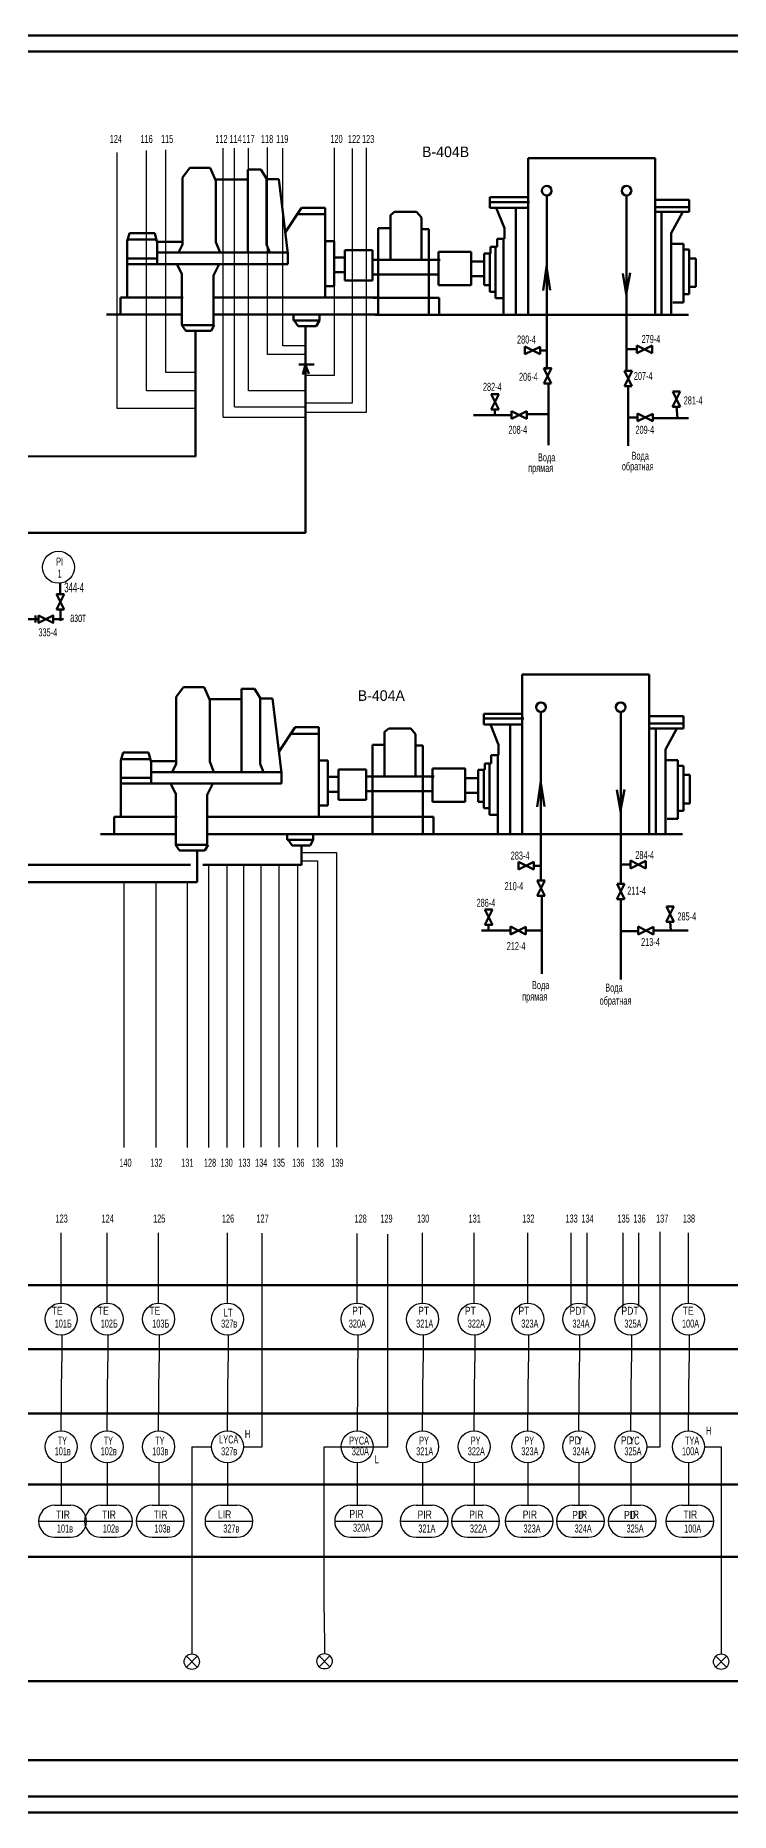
# Model space of a CAD drawing. Extents: x 0 to 3219, y 0 to 555.
# Drawn here: x 2021 to 2238, y 0 to 555 of the extents above; entities that cross this region are included whole.
import ezdxf

# ---------------------------------------------------------------- set-up
doc = ezdxf.new("R2010")
doc.units = 0
doc.header["$MEASUREMENT"] = 0
doc.layers.add('1', color=7, linetype='CONTINUOUS')
doc.layers.add('2', color=7, linetype='CONTINUOUS')
doc.layers.add('тру-ды', color=6, linetype='CONTINUOUS', lineweight=30)
doc.styles.get("Standard").update_dxf_attribs({"font": 'MDM_Win'})
doc.styles.add('стиль1', font='MDM_Win.shx', dxfattribs={"width": 0.5})

msp = doc.modelspace()

# ---------------------------------------------------------------- linework, layer by layer
at = {"layer": '1', "color": 0, "lineweight": 80}
for p, q in [((2173.51, 457.83), (2173.51, 455.43)), ((2178.31, 455.43), (2173.51, 457.83)), ((2173.51, 455.43), (2178.31, 457.78)), ((2178.31, 457.78), (2178.31, 455.43)), ((2208.55, 458.19), (2208.55, 455.79)), ((2213.35, 455.79), (2208.55, 458.19)), ((2208.55, 455.79), (2213.35, 458.14)), ((2213.35, 458.14), (2213.35, 455.79)), ((2179.43, 451.06), (2181.78, 446.26)), ((2181.83, 451.06), (2179.43, 451.06)), ((2179.43, 446.26), (2181.83, 451.06)), ((2204.63, 450.3), (2206.98, 445.5)), ((2207.03, 450.3), (2204.63, 450.3)), ((2204.63, 445.5), (2207.03, 450.3)), ((2181.78, 446.26), (2179.43, 446.26)), ((2206.98, 445.5), (2204.63, 445.5)), ((2165.39, 442.94), (2162.99, 438.14)), ((2163.04, 442.94), (2165.39, 442.94)), ((2165.39, 438.14), (2163.04, 442.94)), ((2222.12, 443.82), (2219.72, 439.02)), ((2219.72, 439.02), (2222.12, 439.02)), ((2219.77, 443.82), (2222.12, 443.82)), ((2222.12, 439.02), (2219.77, 443.82)), ((2162.99, 438.14), (2165.39, 438.14)), ((2169.32, 437.64), (2169.32, 435.24)), ((2174.12, 435.24), (2169.32, 437.64)), ((2169.32, 435.24), (2174.12, 437.6)), ((2174.12, 437.6), (2174.12, 435.24)), ((2208.77, 436.88), (2208.77, 434.48)), ((2213.57, 434.48), (2208.77, 436.88)), ((2208.77, 434.48), (2213.57, 436.83)), ((2213.57, 436.83), (2213.57, 434.48)), ((2027.11, 380.47), (2029.46, 375.66)), ((2029.51, 380.47), (2027.11, 380.47)), ((2027.11, 375.66), (2029.51, 380.47)), ((2029.46, 375.66), (2027.11, 375.66)), ((2171.52, 296.88), (2171.52, 294.48)), ((2176.32, 294.48), (2171.52, 296.88)), ((2171.52, 294.48), (2176.32, 296.83)), ((2176.32, 296.83), (2176.32, 294.48)), ((2206.56, 297.23), (2206.56, 294.83)), ((2211.36, 294.83), (2206.56, 297.23)), ((2206.56, 294.83), (2211.36, 297.19)), ((2211.36, 297.19), (2211.36, 294.83)), ((2179.76, 291.05), (2177.36, 286.25)), ((2177.41, 291.05), (2179.76, 291.05)), ((2179.76, 286.25), (2177.41, 291.05)), ((2204.7, 290.03), (2202.3, 285.23)), ((2202.35, 290.03), (2204.7, 290.03)), ((2204.7, 285.23), (2202.35, 290.03)), ((2177.36, 286.25), (2179.76, 286.25)), ((2202.3, 285.23), (2204.7, 285.23)), ((2163.4, 281.98), (2161, 277.18)), ((2161.04, 281.98), (2163.4, 281.98)), ((2163.4, 277.18), (2161.04, 281.98)), ((2220.13, 282.87), (2217.73, 278.07)), ((2217.73, 278.07), (2220.13, 278.07)), ((2217.78, 282.87), (2220.13, 282.87)), ((2220.13, 278.07), (2217.78, 282.87)), ((2161, 277.18), (2163.4, 277.18)), ((2169.03, 276.61), (2169.03, 274.21)), ((2173.83, 274.21), (2169.03, 276.61)), ((2169.03, 274.21), (2173.83, 276.56)), ((2173.83, 276.56), (2173.83, 274.21)), ((2208.99, 276.61), (2208.99, 274.21)), ((2213.79, 274.21), (2208.99, 276.61)), ((2208.99, 274.21), (2213.79, 276.56)), ((2213.79, 276.56), (2213.79, 274.21))]:
    msp.add_line(p, q, dxfattribs=at)
at = {"layer": '1', "lineweight": 30}
for p, q in [((2067.7, 48.69), (2071.09, 45.29)), ((2067.7, 45.29), (2071.09, 48.69)), ((2109.21, 48.79), (2112.6, 45.4)), ((2109.21, 45.4), (2112.6, 48.79)), ((2233.19, 48.69), (2236.59, 45.29)), ((2233.19, 45.29), (2236.59, 48.69))]:
    msp.add_line(p, q, dxfattribs=at)
at = {"layer": '1', "color": 0, "lineweight": 50}
msp.add_lwpolyline([(2021.43, 373.83), (2021.43, 371.56), (2026.06, 373.83), (2026.06, 371.52), (2021.43, 373.83)], dxfattribs=at)
at = {"layer": '1', "lineweight": 30}
for centre in [(2069.4, 46.99), (2110.9, 47.1), (2234.89, 46.99)]:
    msp.add_circle(centre, 2.4, dxfattribs=at)
at = {"layer": '2', "lineweight": 80}
for p, q in [((2477.32, 555), (0, 555)), ((2473.11, 550), (20, 550)), ((34.49, 164.47), (2402.37, 164.6)), ((34.49, 144.47), (2402.37, 144.6)), ((34.49, 124.47), (2272.23, 124.47)), ((34.49, 102.2), (2402.37, 102.33)), ((34.49, 79.69), (2272.23, 79.69)), ((34.76, 40.88), (3005.63, 40.88)), ((34.49, 16.2), (2272.23, 16.2)), ((0, 0), (2476.67, -0.12))]:
    msp.add_line(p, q, dxfattribs=at)
at = {"layer": '2', "lineweight": 30}
for p, q in [((2046.07, 438.51), (2046.07, 518.43)), ((2070.57, 438.51), (2046.07, 438.51)), ((2103.69, 299.77), (2113.31, 299.77)), ((2113.31, 299.77), (2114.66, 299.77)), ((2114.66, 299.77), (2114.66, 207.7)), ((2103.69, 297.19), (2107.33, 297.19)), ((2107.33, 297.19), (2108.68, 297.19)), ((2108.68, 297.19), (2108.68, 207.7)), ((2028.55, 159.02), (2028.55, 181)), ((2042.93, 159.02), (2042.93, 181)), ((2059.04, 159.02), (2059.04, 181)), ((2080.57, 159.02), (2080.57, 181)), ((2091.45, 114.13), (2091.45, 180.88)), ((2121.11, 159.02), (2121.11, 180.8)), ((2130.68, 114.13), (2130.68, 180.53)), ((2141.56, 159.02), (2141.56, 181)), ((2157.68, 159.02), (2157.68, 181)), ((2174.43, 159.02), (2174.43, 181)), ((2187.98, 158.48), (2187.98, 181)), ((2192.96, 158.03), (2192.96, 181)), ((2204.22, 158.48), (2204.22, 181)), ((2209.2, 158.03), (2209.2, 181)), ((2215.85, 114.13), (2215.85, 181.26)), ((2224.66, 159.02), (2224.66, 181)), ((2028.73, 149.04), (2028.73, 140.67)), ((2043.12, 149.04), (2043.12, 140.67)), ((2059.23, 149.04), (2059.23, 140.67)), ((2080.76, 149.04), (2080.76, 140.67)), ((2121.3, 149.04), (2121.11, 119.13)), ((2141.74, 149.04), (2141.74, 140.67)), ((2157.87, 149.04), (2157.87, 140.67)), ((2174.62, 149.04), (2174.62, 140.67)), ((2190.61, 149.04), (2190.61, 140.67)), ((2206.84, 149.04), (2206.84, 140.67)), ((2224.85, 149.04), (2224.85, 140.67)), ((2028.55, 119.13), (2028.73, 140.67)), ((2042.93, 119.13), (2043.12, 140.67)), ((2059.04, 119.13), (2059.23, 140.67)), ((2080.57, 119.13), (2080.76, 140.67)), ((2141.56, 119.13), (2141.74, 140.67)), ((2157.68, 119.13), (2157.87, 140.67)), ((2174.43, 119.13), (2174.62, 140.67)), ((2190.42, 119.13), (2190.61, 140.67)), ((2206.65, 119.13), (2206.84, 140.67)), ((2224.66, 119.13), (2224.85, 140.67)), ((2033.55, 114.13), (2033.55, 114.13)), ((2047.93, 114.13), (2047.93, 114.13)), ((2064.04, 114.13), (2064.04, 114.13)), ((2069.44, 114.13), (2069.44, 49.39)), ((2069.44, 114.13), (2075.57, 114.13)), ((2085.57, 114.13), (2085.57, 114.13)), ((2085.57, 114.13), (2091.45, 114.13)), ((2110.81, 62.37), (2110.81, 114.13)), ((2110.81, 114.13), (2116.11, 114.13)), ((2116.11, 114.13), (2126.11, 114.13)), ((2126.11, 114.13), (2130.68, 114.13)), ((2211.65, 114.13), (2215.85, 114.13)), ((2229.66, 114.13), (2229.66, 114.13)), ((2229.66, 114.13), (2234.93, 114.13)), ((2234.93, 114.13), (2234.93, 49.39)), ((2028.66, 95.84), (2028.67, 109.13)), ((2043.05, 95.84), (2043.06, 109.13)), ((2059.16, 95.84), (2059.17, 109.13)), ((2080.69, 95.84), (2080.69, 109.13)), ((2121.11, 109.13), (2121.11, 95.84)), ((2141.68, 95.84), (2141.68, 109.13)), ((2157.8, 95.84), (2157.81, 109.13)), ((2174.55, 95.84), (2174.56, 109.13)), ((2190.54, 95.84), (2190.55, 109.13)), ((2206.77, 95.84), (2206.78, 109.13)), ((2224.78, 95.84), (2224.79, 109.13)), ((2026.51, 95.84), (2031.51, 95.84)), ((2040.89, 95.84), (2045.89, 95.84)), ((2057.01, 95.84), (2062.01, 95.84)), ((2078.53, 95.84), (2083.53, 95.84)), ((2119.07, 95.84), (2124.07, 95.84)), ((2139.52, 95.84), (2144.52, 95.84)), ((2155.64, 95.84), (2160.64, 95.84)), ((2172.39, 95.84), (2177.39, 95.84)), ((2188.38, 95.84), (2193.38, 95.84)), ((2204.62, 95.84), (2209.62, 95.84)), ((2222.63, 95.84), (2227.63, 95.84)), ((2021.51, 90.84), (2036.51, 90.84)), ((2035.89, 90.84), (2050.89, 90.84)), ((2052.01, 90.84), (2067.01, 90.84)), ((2073.53, 90.84), (2088.53, 90.84)), ((2114.07, 90.84), (2129.07, 90.84)), ((2134.52, 90.84), (2149.52, 90.84)), ((2150.64, 90.84), (2165.64, 90.84)), ((2167.39, 90.84), (2182.39, 90.84)), ((2183.38, 90.84), (2198.38, 90.84)), ((2199.62, 90.84), (2214.62, 90.84)), ((2217.63, 90.84), (2232.63, 90.84)), ((2026.51, 85.84), (2031.51, 85.84)), ((2040.89, 85.84), (2045.89, 85.84)), ((2057.01, 85.84), (2062.01, 85.84)), ((2078.53, 85.84), (2083.53, 85.84)), ((2119.07, 85.84), (2124.07, 85.84)), ((2139.52, 85.84), (2144.52, 85.84)), ((2155.64, 85.84), (2160.64, 85.84)), ((2172.39, 85.84), (2177.39, 85.84)), ((2188.38, 85.84), (2193.38, 85.84)), ((2204.62, 85.84), (2209.62, 85.84)), ((2222.63, 85.84), (2227.63, 85.84)), ((2110.81, 62.37), (2110.88, 49.5))]:
    msp.add_line(p, q, dxfattribs=at)
at = {"layer": '2', "color": 0, "lineweight": 30}
for p, q in [((2055.24, 444.04), (2055.24, 519.07)), ((2061.29, 449.78), (2061.29, 519.32)), ((2079.23, 435.73), (2079.23, 519.86)), ((2082.8, 438.97), (2082.8, 519.8)), ((2087.1, 444.04), (2087.1, 519.8)), ((2093.1, 455.31), (2093.1, 520.02)), ((2097.84, 458.1), (2097.84, 519.84)), ((2114.02, 448.95), (2114.02, 519.91)), ((2119.65, 440.29), (2119.65, 519.73)), ((2124.05, 437.33), (2124.05, 519.87)), ((2105.24, 455.31), (2093.1, 455.31)), ((2105.24, 458.1), (2097.84, 458.1)), ((2070.57, 449.78), (2061.29, 449.78)), ((2105.24, 448.95), (2114.02, 448.95)), ((2070.57, 444.04), (2055.24, 444.04)), ((2082.8, 438.97), (2105.24, 438.97)), ((2105.24, 444.04), (2087.1, 444.04)), ((2104.99, 440.29), (2119.65, 440.29)), ((2079.23, 435.73), (2105.24, 435.73)), ((2104.99, 437.33), (2124.05, 437.33)), ((2074.64, 295.91), (2074.64, 207.62)), ((2080.38, 295.91), (2080.38, 207.62)), ((2085.56, 295.92), (2085.56, 207.62)), ((2090.98, 295.99), (2090.98, 207.7)), ((2096.58, 296), (2096.58, 207.7)), ((2102.48, 296), (2102.48, 207.7)), ((2048.18, 290.48), (2048.18, 207.62)), ((2058.17, 290.48), (2058.17, 207.62)), ((2067.91, 290.48), (2067.91, 207.62))]:
    msp.add_line(p, q, dxfattribs=at)
at = {"layer": '2', "color": 0, "lineweight": 80}
for p, q in [((2174.52, 504.48), (2174.52, 516.7)), ((2174.52, 516.7), (2214.23, 516.7)), ((2214.23, 516.7), (2214.23, 467.75)), ((2066.49, 510.63), (2068.79, 513.69)), ((2068.79, 513.69), (2075.16, 513.69)), ((2075.16, 513.69), (2076.94, 509.61)), ((2086.89, 487.18), (2086.89, 513.18)), ((2086.89, 513.18), (2090.97, 513.18)), ((2090.97, 513.18), (2092.75, 510.38)), ((2066.49, 489.73), (2066.49, 510.63)), ((2076.79, 509.98), (2086.89, 509.98)), ((2076.94, 509.61), (2076.94, 490.49)), ((2092.75, 510.38), (2092.75, 489.73)), ((2092.75, 510.12), (2096.58, 510.12)), ((2096.58, 510.12), (2099.38, 486.92)), ((2103.71, 501.2), (2098.59, 493.49)), ((2111.11, 501.2), (2103.71, 501.2)), ((2111.11, 473.16), (2111.11, 501.2)), ((2131.5, 498.88), (2132.77, 499.9)), ((2132.77, 499.9), (2139.64, 499.9)), ((2139.64, 499.9), (2141.17, 498.12)), ((2162.55, 501.17), (2162.55, 504.48)), ((2162.55, 504.48), (2174.52, 504.48)), ((2162.55, 502.95), (2175.03, 502.95)), ((2164.59, 501.17), (2162.55, 501.17)), ((2164.08, 501.17), (2174.52, 501.17)), ((2167.13, 494.81), (2164.59, 501.17)), ((2170.7, 501.17), (2170.7, 467.75)), ((2174.52, 504.48), (2174.52, 467.75)), ((2180.37, 505.02), (2180.37, 450.7)), ((2205.32, 505.02), (2205.32, 449.94)), ((2214.23, 503.72), (2224.92, 503.72)), ((2224.92, 501.43), (2214.48, 501.43)), ((2224.92, 499.9), (2214.48, 499.9)), ((2216.26, 467.75), (2216.26, 499.64)), ((2219.32, 493.28), (2222.88, 499.9)), ((2224.92, 503.72), (2224.92, 499.9)), ((2111.11, 499.16), (2102.69, 499.16)), ((2127.68, 467.75), (2127.68, 494.81)), ((2127.68, 494.81), (2131.75, 494.81)), ((2131.5, 484.88), (2131.5, 498.88)), ((2143.46, 494.55), (2140.92, 494.55)), ((2141.17, 498.12), (2141.17, 484.88)), ((2143.46, 467.75), (2143.46, 494.55)), ((2167.13, 491.5), (2167.13, 494.81)), ((2049.15, 490.75), (2049.92, 493.3)), ((2049.15, 473.16), (2049.15, 490.75)), ((2049.31, 491.26), (2058.33, 491.26)), ((2049.92, 493.3), (2057.82, 493.3)), ((2057.82, 493.3), (2058.59, 490.24)), ((2058.5, 490.6), (2066.75, 490.6)), ((2058.59, 490.24), (2058.59, 483.61)), ((2066.49, 489.73), (2065.22, 487.18)), ((2076.94, 490.49), (2078.22, 487.18)), ((2092.75, 489.73), (2093.77, 487.18)), ((2111.11, 490.75), (2113.91, 490.75)), ((2113.91, 490.75), (2113.91, 476.72)), ((2162.81, 486.92), (2162.81, 488.95)), ((2162.81, 488.95), (2164.84, 488.95)), ((2164.33, 474.95), (2164.33, 489.21)), ((2164.33, 489.21), (2164.33, 472.92)), ((2164.84, 488.95), (2164.84, 491.5)), ((2164.84, 491.5), (2167.13, 491.5)), ((2166.88, 472.92), (2166.88, 491.75)), ((2166.88, 491.75), (2166.88, 467.75)), ((2219.32, 467.75), (2219.32, 493.28)), ((2219.32, 489.97), (2223.13, 489.97)), ((2223.13, 489.97), (2223.13, 471.64)), ((2058.59, 485.39), (2049.15, 485.39)), ((2058.59, 483.61), (2049.15, 483.61)), ((2049.15, 483.61), (2099.38, 483.61)), ((2099.38, 487.18), (2058.84, 487.18)), ((2066.24, 480.55), (2064.71, 483.61)), ((2076.18, 480.04), (2077.96, 483.61)), ((2099.38, 483.61), (2099.38, 487.18)), ((2117.23, 485.65), (2114.17, 485.65)), ((2117.23, 478.51), (2117.23, 487.94)), ((2117.23, 487.94), (2125.9, 487.94)), ((2117.23, 481.06), (2117.23, 485.65)), ((2125.77, 484.88), (2147.03, 484.88)), ((2125.9, 487.94), (2125.9, 478.51)), ((2146.52, 476.99), (2146.52, 487.43)), ((2146.52, 487.43), (2156.7, 487.43)), ((2156.7, 487.43), (2156.7, 476.99)), ((2156.7, 484.37), (2160.77, 484.37)), ((2160.77, 486.92), (2162.81, 486.92)), ((2160.77, 484.37), (2160.77, 486.92)), ((2160.77, 486.92), (2160.77, 476.99)), ((2162.55, 476.99), (2162.55, 487.17)), ((2162.55, 487.17), (2162.55, 474.95)), ((2180.37, 483.42), (2179.23, 475.4)), ((2224.92, 488.19), (2223.39, 488.19)), ((2224.92, 474.19), (2224.92, 488.19)), ((2224.92, 485.39), (2226.95, 485.39)), ((2226.95, 485.39), (2226.95, 476.48)), ((2066.24, 467.8), (2066.24, 480.55)), ((2066.24, 480.55), (2066.24, 464.49)), ((2076.18, 464.49), (2076.18, 480.04)), ((2113.91, 481.06), (2117.23, 481.06)), ((2125.9, 478.51), (2117.23, 478.51)), ((2125.77, 480.3), (2146.52, 480.3)), ((2160.77, 479.79), (2156.44, 479.79)), ((2160.77, 476.99), (2160.77, 479.79)), ((2180.29, 482.85), (2181.45, 475.46)), ((2205.32, 473.68), (2204.11, 480.68)), ((2205.22, 474.25), (2206.46, 480.87)), ((2047.11, 467.8), (2047.11, 473.16)), ((2047.11, 473.16), (2066.75, 473.16)), ((2076.18, 473.16), (2127.43, 473.16)), ((2113.91, 476.72), (2111.11, 476.72)), ((2126.15, 473.1), (2146.77, 473.1)), ((2156.7, 476.99), (2146.52, 476.99)), ((2146.77, 473.1), (2146.77, 467.93)), ((2160.77, 476.99), (2162.55, 476.99)), ((2162.55, 474.95), (2164.33, 474.95)), ((2164.33, 472.92), (2166.88, 472.92)), ((2223.13, 474.19), (2224.92, 474.19)), ((2226.95, 476.48), (2224.92, 476.48)), ((2042.78, 467.8), (2066.24, 467.8)), ((2076.18, 467.8), (2127.43, 467.8)), ((2101.17, 467.8), (2101.17, 466.02)), ((2109.32, 466.02), (2109.32, 467.8)), ((2126.66, 467.75), (2224.66, 467.75)), ((2223.13, 471.64), (2219.83, 471.64)), ((2066.24, 464.49), (2067.51, 462.7)), ((2066.24, 464.49), (2076.18, 464.49)), ((2067.51, 462.7), (2075.41, 462.7)), ((2070.57, 453.5), (2070.57, 462.7)), ((2075.41, 462.7), (2076.43, 464.49)), ((2101.17, 466.02), (2109.32, 466.02)), ((2101.42, 466.02), (2102.69, 464.23)), ((2102.69, 464.23), (2108.3, 464.23)), ((2104.99, 450.02), (2104.99, 464.23)), ((2108.3, 464.23), (2109.32, 466.02)), ((2178.31, 456.61), (2180.55, 456.61)), ((2208.55, 456.99), (2205.49, 456.99)), ((2070.57, 453.5), (2070.57, 423.52)), ((2102.85, 452.26), (2107.63, 452.26)), ((2104.96, 452.19), (2104.08, 449.07)), ((2104.96, 452.09), (2106.03, 449.36)), ((2104.99, 399.6), (2104.99, 450.02)), ((2180.88, 446.26), (2180.88, 427.03)), ((2205.83, 445.5), (2205.83, 426.77)), ((2220.92, 439.02), (2221.2, 435.43)), ((2169.32, 436.44), (2157.46, 436.44)), ((2164.19, 438.14), (2164.19, 436.37)), ((2180.88, 436.7), (2174.01, 436.7)), ((2180.88, 427.03), (2180.88, 436.7)), ((2205.83, 426.77), (2205.83, 435.68)), ((2205.83, 435.68), (2208.88, 435.68)), ((2213.57, 435.43), (2224.66, 435.43)), ((1927.93, 423.58), (2070.57, 423.52)), ((1942.12, 399.6), (2104.99, 399.6)), ((2028.25, 380.42), (2028.25, 383.92)), ((2028.31, 375.66), (2028.31, 372.2)), ((2172.7, 343.12), (2172.7, 355.34)), ((2172.7, 355.34), (2212.41, 355.34)), ((2212.41, 355.34), (2212.41, 305.45)), ((2064.55, 348.36), (2066.84, 351.42)), ((2066.84, 351.42), (2073.22, 351.42)), ((2073.22, 351.42), (2075, 347.34)), ((2084.95, 324.9), (2084.95, 350.91)), ((2084.95, 350.91), (2089.03, 350.91)), ((2089.03, 350.91), (2090.81, 348.1)), ((2064.55, 327.45), (2064.55, 348.36)), ((2074.85, 347.7), (2084.95, 347.7)), ((2075, 347.34), (2075, 328.21)), ((2090.81, 348.1), (2090.81, 327.45)), ((2090.81, 347.85), (2094.64, 347.85)), ((2094.64, 347.85), (2097.44, 324.64)), ((2101.77, 338.92), (2096.65, 331.21)), ((2109.17, 338.92), (2101.77, 338.92)), ((2109.17, 310.88), (2109.17, 338.92)), ((2160.74, 339.81), (2160.74, 343.12)), ((2160.74, 343.12), (2172.7, 343.12)), ((2160.74, 341.59), (2173.21, 341.59)), ((2162.78, 339.81), (2160.74, 339.81)), ((2162.27, 339.81), (2172.7, 339.81)), ((2165.32, 333.45), (2162.78, 339.81)), ((2168.89, 339.81), (2168.89, 305.96)), ((2172.7, 343.12), (2172.7, 305.45)), ((2178.56, 291.05), (2178.56, 343.66)), ((2203.5, 290.03), (2203.5, 343.63)), ((2212.41, 342.36), (2223.1, 342.36)), ((2223.1, 340.07), (2212.67, 340.07)), ((2223.1, 342.36), (2223.1, 338.54)), ((2109.17, 336.88), (2100.75, 336.88)), ((2125.87, 305.52), (2125.87, 333.45)), ((2125.87, 333.45), (2129.94, 333.45)), ((2129.69, 337.52), (2130.96, 338.54)), ((2129.69, 323.52), (2129.69, 337.52)), ((2130.96, 338.54), (2137.83, 338.54)), ((2137.83, 338.54), (2139.36, 336.76)), ((2141.65, 333.19), (2139.1, 333.19)), ((2139.36, 336.76), (2139.36, 323.52)), ((2141.65, 305.52), (2141.65, 333.19)), ((2165.32, 330.14), (2165.32, 333.45)), ((2223.1, 338.54), (2212.67, 338.54)), ((2214.45, 305.52), (2214.45, 338.29)), ((2217.5, 331.92), (2221.07, 338.54)), ((2047.21, 328.47), (2047.98, 331.02)), ((2047.21, 310.88), (2047.21, 328.47)), ((2047.37, 328.98), (2056.39, 328.98)), ((2047.98, 331.02), (2055.88, 331.02)), ((2055.88, 331.02), (2056.65, 327.96)), ((2056.56, 328.32), (2064.81, 328.32)), ((2056.65, 327.96), (2056.65, 321.33)), ((2075, 328.21), (2076.28, 324.9)), ((2109.17, 328.47), (2111.97, 328.47)), ((2111.97, 328.47), (2111.97, 314.45)), ((2160.99, 325.56), (2160.99, 327.59)), ((2160.99, 327.59), (2163.03, 327.59)), ((2162.52, 313.59), (2162.52, 327.85)), ((2162.52, 327.85), (2162.52, 311.56)), ((2163.03, 327.59), (2163.03, 330.14)), ((2163.03, 330.14), (2165.32, 330.14)), ((2165.07, 311.56), (2165.07, 330.39)), ((2165.07, 330.39), (2165.07, 305.19)), ((2217.5, 305.52), (2217.5, 331.92)), ((2217.5, 328.61), (2221.32, 328.61)), ((2221.32, 328.61), (2221.32, 310.29)), ((2056.65, 323.11), (2047.21, 323.11)), ((2097.44, 324.9), (2056.9, 324.9)), ((2064.55, 327.45), (2063.28, 324.9)), ((2090.81, 327.45), (2091.83, 324.9)), ((2097.44, 321.33), (2097.44, 324.9)), ((2115.29, 323.37), (2112.23, 323.37)), ((2115.29, 316.23), (2115.29, 325.66)), ((2115.29, 325.66), (2123.96, 325.66)), ((2115.29, 318.78), (2115.29, 323.37)), ((2123.96, 325.66), (2123.96, 316.23)), ((2123.96, 323.52), (2145.21, 323.52)), ((2144.7, 315.63), (2144.7, 326.07)), ((2144.7, 326.07), (2154.89, 326.07)), ((2154.89, 326.07), (2154.89, 315.63)), ((2154.89, 323.01), (2158.96, 323.01)), ((2158.96, 325.56), (2160.99, 325.56)), ((2158.96, 323.01), (2158.96, 325.56)), ((2158.96, 325.56), (2158.96, 315.63)), ((2160.74, 315.63), (2160.74, 325.81)), ((2160.74, 325.81), (2160.74, 313.59)), ((2178.56, 322.06), (2177.41, 314.04)), ((2223.1, 326.83), (2221.58, 326.83)), ((2223.1, 312.83), (2223.1, 326.83)), ((2223.1, 324.03), (2225.14, 324.03)), ((2225.14, 324.03), (2225.14, 315.12)), ((2056.65, 321.33), (2047.21, 321.33)), ((2047.21, 321.33), (2097.44, 321.33)), ((2064.3, 318.27), (2062.77, 321.33)), ((2064.36, 318.27), (2064.36, 302.21)), ((2074.24, 317.76), (2076.02, 321.33)), ((2074.24, 302.21), (2074.24, 317.76)), ((2111.97, 318.78), (2115.29, 318.78)), ((2123.96, 318.94), (2144.7, 318.94)), ((2158.96, 318.43), (2154.63, 318.43)), ((2158.96, 315.63), (2158.96, 318.43)), ((2178.48, 321.49), (2179.64, 314.1)), ((2203.5, 312.32), (2202.29, 319.32)), ((2203.41, 312.89), (2204.65, 319.51)), ((2045.17, 305.52), (2045.17, 310.88)), ((2045.17, 310.88), (2064.81, 310.88)), ((2074.24, 310.88), (2125.48, 310.88)), ((2111.97, 314.45), (2109.17, 314.45)), ((2123.96, 316.23), (2115.29, 316.23)), ((2124.34, 310.88), (2144.96, 310.88)), ((2154.89, 315.63), (2144.7, 315.63)), ((2144.96, 310.88), (2144.96, 305.7)), ((2158.96, 315.63), (2160.74, 315.63)), ((2160.74, 313.59), (2162.52, 313.59)), ((2162.52, 311.56), (2165.07, 311.56)), ((2221.32, 312.83), (2223.1, 312.83)), ((2225.14, 315.12), (2223.1, 315.12)), ((2040.84, 305.52), (2064.3, 305.52)), ((2074.24, 305.52), (2125.48, 305.52)), ((2099.22, 305.52), (2099.22, 303.74)), ((2107.38, 303.74), (2107.38, 305.52)), ((2124.85, 305.52), (2222.85, 305.52)), ((2221.32, 310.29), (2218.01, 310.29)), ((2064.3, 302.21), (2065.57, 300.42)), ((2064.3, 302.21), (2074.24, 302.21)), ((2065.57, 300.42), (2073.47, 300.42)), ((2071.05, 290.48), (2071.05, 300.42)), ((2073.47, 300.42), (2074.49, 302.21)), ((2099.22, 303.74), (2107.38, 303.74)), ((2099.48, 303.74), (2100.75, 301.95)), ((2100.75, 301.95), (2106.36, 301.95)), ((2103.69, 295.83), (2103.69, 301.95)), ((2106.36, 301.95), (2107.38, 303.74)), ((1843.86, 295.83), (2068.98, 295.91)), ((2072.81, 295.91), (2103.69, 295.92)), ((2176.32, 295.65), (2178.56, 295.65)), ((2206.56, 296.03), (2203.5, 296.03)), ((1966.02, 290.48), (2071.05, 290.48)), ((1970.65, 290.48), (2046.79, 290.48)), ((2178.81, 286.25), (2178.81, 261.92)), ((2203.5, 285.23), (2203.5, 260.14)), ((2218.93, 278.07), (2219.21, 275.41)), ((2169.03, 275.41), (2159.98, 275.41)), ((2162.2, 277.18), (2162.2, 275.41)), ((2178.81, 275.41), (2173.72, 275.41)), ((2178.81, 261.92), (2178.81, 275.41)), ((2203.5, 260.14), (2203.5, 275.16)), ((2203.5, 275.16), (2208.85, 275.16)), ((2213.79, 275.41), (2224.63, 275.41))]:
    msp.add_line(p, q, dxfattribs=at)
at = {"layer": '2', "lineweight": 80, "ltscale": 100}
msp.add_line((3213.28, 4.85), (20, 5), dxfattribs=at)
at = {"layer": '2', "color": 0, "lineweight": 30}
msp.add_circle((2027.74, 388.87), 5, dxfattribs=at)
at = {"layer": '2', "lineweight": 30}
for centre in [(2028.55, 154.02), (2042.93, 154.02), (2059.04, 154.02), (2080.57, 154.02), (2121.11, 154.02), (2141.56, 154.02), (2157.68, 154.02), (2174.43, 154.02), (2190.42, 154.02), (2206.65, 154.02), (2224.66, 154.02), (2028.55, 114.13), (2042.93, 114.13), (2059.04, 114.13), (2080.57, 114.13), (2121.11, 114.13), (2141.56, 114.13), (2157.68, 114.13), (2174.43, 114.13), (2190.42, 114.13), (2206.65, 114.13), (2224.66, 114.13)]:
    msp.add_circle(centre, 5, dxfattribs=at)
at = {"layer": '2', "color": 0, "lineweight": 80}
for centre, start, end in [((2180.37, 506.52), 0, 180), ((2180.37, 506.52), 180, 0), ((2205.32, 506.52), 0, 180), ((2205.32, 506.52), 180, 0), ((2178.56, 345.16), 0, 180), ((2178.56, 345.16), 180, 0), ((2203.5, 345.16), 0, 180), ((2203.5, 345.16), 180, 0)]:
    msp.add_arc(centre, 1.5, start, end, dxfattribs=at)
at = {"layer": '2', "lineweight": 30}
for centre, start, end in [((2026.51, 90.84), 90, 270), ((2031.51, 90.84), 270, 90), ((2040.89, 90.84), 90, 270), ((2045.89, 90.84), 270, 90), ((2057.01, 90.84), 90, 270), ((2062.01, 90.84), 270, 90), ((2078.53, 90.84), 90, 270), ((2083.53, 90.84), 270, 90), ((2119.07, 90.84), 90, 270), ((2124.07, 90.84), 270, 90), ((2139.52, 90.84), 90, 270), ((2144.52, 90.84), 270, 90), ((2155.64, 90.84), 90, 270), ((2160.64, 90.84), 270, 90), ((2172.39, 90.84), 90, 270), ((2177.39, 90.84), 270, 90), ((2188.38, 90.84), 90, 270), ((2193.38, 90.84), 270, 90), ((2204.62, 90.84), 90, 270), ((2209.62, 90.84), 270, 90), ((2222.63, 90.84), 90, 270), ((2227.63, 90.84), 270, 90)]:
    msp.add_arc(centre, 5, start, end, dxfattribs=at)
at = {"layer": 'тру-ды', "color": 0, "lineweight": 60}
for p, q in [((2021.43, 372.67), (2018.21, 372.67)), ((2023.75, 372.67), (2023.7, 372.67)), ((2023.75, 372.67), (2023.7, 372.67)), ((2029.28, 372.67), (2026.06, 372.67))]:
    msp.add_line(p, q, dxfattribs=at)
at = {"layer": 'тру-ды', "color": 0, "lineweight": 50}
for p, q in [((2020.58, 373.84), (2020.58, 371.59)), ((2023.7, 372.7), (2023.75, 372.7))]:
    msp.add_line(p, q, dxfattribs=at)

# ---------------------------------------------------------------- texts
at = {"layer": '2', "color": 0, "lineweight": 30, "style": 'стиль1', "width": 0.6}
for s, height, p in [('124', 2.5, (2043.76, 521.44)), ('116', 2.5, (2053.37, 521.44)), ('115', 2.5, (2059.78, 521.44)), ('112', 2.5, (2076.75, 521.44)), ('114', 2.5, (2081.19, 521.44)), ('117', 2.5, (2085.2, 521.44)), ('118', 2.5, (2091.03, 521.44)), ('119', 2.5, (2095.75, 521.44)), ('120', 2.5, (2112.73, 521.44)), ('122', 2.5, (2118.23, 521.44)), ('123', 2.5, (2122.63, 521.44)), ('280-4', 2.5, (2171.09, 458.78)), ('279-4', 2.5, (2210.03, 458.95)), ('206-4', 2.5, (2171.7, 447.14)), ('207-4', 2.5, (2207.59, 447.39)), ('282-4', 2.5, (2160.42, 444.02)), ('281-4', 2.5, (2223.19, 439.76)), ('208-4', 2.5, (2168.39, 430.59)), ('209-4', 2.5, (2208.1, 430.59)), ('Вода', 2.5, (2177.62, 421.97)), ('Вода', 2.5, (2206.89, 422.48)), ('    прямая', 2.5, (2172.02, 418.67)), ('обратная', 2.5, (2203.84, 419.17)), ('PI', 2.5, (2026.99, 389.43)), ('1', 2.5, (2027.46, 385.64)), ('344-4', 3, (2029.54, 381.09)), ('азот', 3, (2031.37, 371.79)), ('335-4', 2.5, (2021.46, 367.31)), ('283-4', 2.5, (2169.11, 297.57)), ('284-4', 2.5, (2208.06, 297.75)), ('  210-4', 2.5, (2165.91, 288.02)), ('211-4', 2.5, (2205.54, 286.61)), ('286-4', 2.5, (2158.44, 282.81)), ('285-4', 2.5, (2221.22, 278.55)), ('213-4', 2.5, (2209.87, 270.58)), ('212-4', 2.5, (2167.87, 269.3)), ('прямая', 2.5, (2172.7, 253.52)), ('Вода', 2.5, (2175.76, 257.09)), ('Вода', 2.5, (2198.67, 256.32)), ('обратная', 2.5, (2196.89, 252.25)), ('123', 2.5, (2026.81, 184.17)), ('124', 2.5, (2041.19, 184.17)), ('125', 2.5, (2057.31, 184.17)), ('126', 2.5, (2078.83, 184.17)), ('127', 2.5, (2089.61, 184.17)), ('128', 2.5, (2120.29, 184.17)), ('129', 2.5, (2128.35, 184.17)), ('130', 2.5, (2139.82, 184.17)), ('131', 2.5, (2155.94, 184.17)), ('132', 2.5, (2172.69, 184.17)), ('133', 2.5, (2186.24, 184.17)), ('134', 2.5, (2191.22, 184.17)), ('135', 2.5, (2202.48, 184.17)), ('136', 2.5, (2207.46, 184.17)), ('137', 2.5, (2214.55, 184.17)), ('138', 2.5, (2222.92, 184.17))]:
    msp.add_text(s, height=height, dxfattribs=at).set_placement(p)
at = {"layer": '2', "lineweight": 30, "style": 'стиль1'}
for s, width, p in [('140', 0.6, (2046.75, 201.61)), ('132', 0.6, (2056.43, 201.61)), ('131', 0.6, (2066.1, 201.61)), ('128', 0.6, (2073.21, 201.61)), ('130', 0.6, (2078.4, 201.61)), ('133', 0.6, (2083.94, 201.61)), ('134', 0.6, (2089.19, 201.61)), ('135', 0.6, (2094.71, 201.61)), ('136', 0.6, (2100.8, 201.61)), ('138', 0.6, (2106.89, 201.61)), ('139', 0.6, (2112.98, 201.61)), ('ТЕ', 0.8, (2025.62, 155.36)), ('ТЕ', 0.8, (2040.01, 155.36)), ('ТЕ', 0.8, (2056.12, 155.36)), ('LТ', 0.6, (2079.43, 154.78)), ('РТ', 0.8, (2119.55, 155.36)), ('РТ', 0.8, (2140.18, 155.36)), ('РТ', 0.8, (2154.76, 155.36)), ('РТ', 0.8, (2171.51, 155.36)), ('РDТ', 0.8, (2187.5, 155.36)), ('РDТ', 0.8, (2203.73, 155.36)), ('ТЕ', 0.8, (2222.88, 155.36)), ('101Б', 0.6, (2026.54, 151.36)), ('102Б', 0.6, (2040.92, 151.36)), ('103Б', 0.6, (2057.04, 151.36)), ('327в', 0.6, (2078.56, 151.36)), ('320А', 0.6, (2118.49, 151.36)), ('321А', 0.6, (2139.55, 151.36)), ('322А', 0.6, (2155.68, 151.36)), ('323А', 0.6, (2172.42, 151.36)), ('324А', 0.6, (2188.41, 151.36)), ('325А', 0.6, (2204.65, 151.36)), ('100А', 0.6, (2222.66, 151.36)), ('ТY', 0.6, (2027.47, 114.81)), ('ТY', 0.6, (2041.85, 114.81)), ('ТY', 0.6, (2057.97, 114.81)), ('LYСА', 0.6, (2077.97, 115.17)), ('Н', 0.6, (2086, 116.85)), ('РYСА', 0.6, (2118.58, 114.81)), ('РY', 0.6, (2140.48, 114.81)), ('РY', 0.6, (2156.61, 114.81)), ('РY', 0.6, (2173.35, 114.81)), ('РD', 0.8, (2187.29, 114.87)), (' Y', 0.6, (2189.34, 114.81)), ('РD', 0.8, (2203.53, 114.87)), (' YС', 0.6, (2205.58, 114.81)), ('ТYА', 0.6, (2223.59, 114.81)), ('Н', 0.6, (2230.19, 117.87)), ('101в', 0.6, (2026.54, 111.47)), ('102в', 0.6, (2040.92, 111.47)), ('103в', 0.6, (2057.04, 111.47)), ('327в', 0.6, (2078.56, 111.47)), ('320А', 0.6, (2119.43, 111.47)), ('L', 0.6, (2126.59, 108.98)), ('321А', 0.6, (2139.55, 111.47)), ('322А', 0.6, (2155.68, 111.47)), ('323А', 0.6, (2172.42, 111.47)), ('324А', 0.6, (2188.41, 111.47)), ('325А', 0.6, (2204.65, 111.47)), ('100А', 0.6, (2222.66, 111.47)), ('PIR', 0.8, (2118.67, 91.92)), ('ТIR', 0.8, (2026.98, 91.7)), ('101в', 0.6, (2027.22, 87.34)), ('ТIR', 0.8, (2041.36, 91.7)), ('102в', 0.6, (2041.6, 87.34)), ('ТIR', 0.8, (2057.48, 91.7)), ('103в', 0.6, (2057.72, 87.34)), (' LIR', 0.8, (2076.84, 91.72)), ('327в', 0.6, (2079.24, 87.34)), ('320А', 0.6, (2119.81, 87.59)), ('PIR', 0.8, (2139.99, 91.7)), ('321А', 0.6, (2140.23, 87.34)), ('PIR', 0.8, (2156.11, 91.7)), ('322А', 0.6, (2156.35, 87.34)), ('PIR', 0.8, (2172.86, 91.7)), ('323А', 0.6, (2173.1, 87.34)), ('РD', 0.8, (2188.32, 91.61)), ('324А', 0.6, (2189.09, 87.34)), ('  IR', 0.8, (2188.85, 91.7)), ('РD', 0.8, (2204.55, 91.61)), ('325А', 0.6, (2205.32, 87.34)), ('  IR', 0.8, (2205.09, 91.7)), ('ТIR', 0.8, (2223.09, 91.7)), ('100А', 0.6, (2223.33, 87.34))]:
    msp.add_text(s, height=2.5, dxfattribs=dict(at, width=width)).set_placement(p)
at = {"layer": 'тру-ды', "color": 0, "lineweight": 35, "char_height": 3.305, "width": 28.7643, "attachment_point": 1}
for s, insert in [('\\pi-3.305,l3.305;B-404В', (2141.38, 520.33)), ('\\pi-3.305,l3.305;B-404A', (2121.28, 350.45))]:
    msp.add_mtext(s, dxfattribs=dict(at, insert=insert))

doc.saveas('drawing.dxf')
